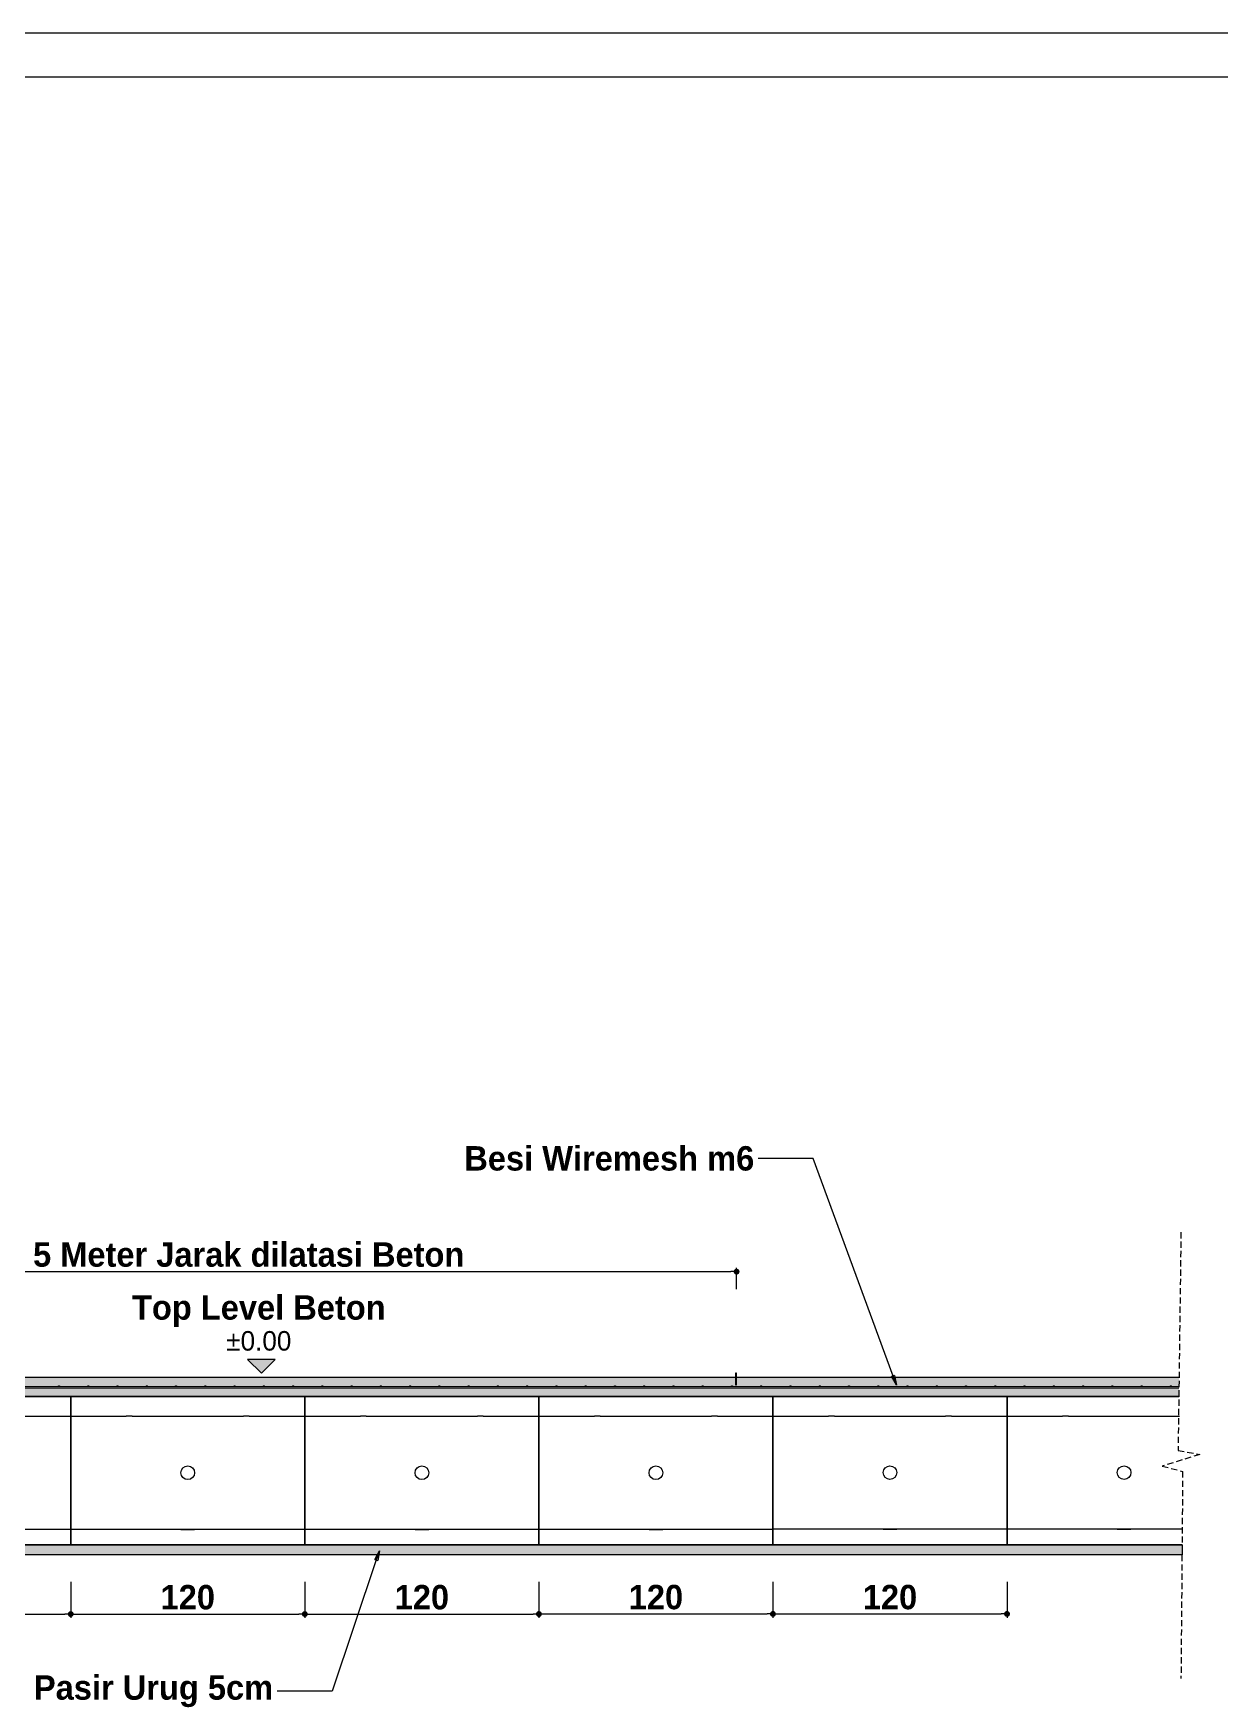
# Model space of a CAD drawing. Header units: centimetres. Extents: x -292707 to 138715, y -53922 to 66277.
# Drawn here: x 26896 to 27504, y -12524 to -11672 of the extents above; entities that cross this region are included whole.
import ezdxf
from ezdxf import colors
from ezdxf.entities.mleader import LeaderData, LeaderLine
from ezdxf.math import Vec2, Vec3
from ezdxf.xclip import XClip

# ---------------------------------------------------------------- set-up
doc = ezdxf.new("R2010")
doc.units = ezdxf.units.CM
doc.header["$XCLIPFRAME"] = 0
doc.linetypes.add('HIDDEN', pattern=[9.525, 6.35, -3.175])
for name, color, linetype in [('A-ALINE-2', 101, 'Continuous'), ('A-ALINE-3', 111, 'Continuous'), ('A-ALINE-4', 113, 'Continuous'), ('A-ALINE-7', 119, 'Continuous'), ('A-ANNOTATION', 144, 'Continuous'), ('A-DIM', 157, 'Continuous'), ('A-TEXT', 254, 'Continuous')]:
    doc.layers.add(name, color=color, linetype=linetype)
for name, color, linetype, lineweight, true_color in [('A-FILL-1', 250, 'Continuous', 0, 0x333333), ('A-FILL-2', 7, 'Continuous', 0, 0x4d4d4d), ('A-FILL-3', 7, 'Continuous', 0, 0x666666), ('A-FILL-4', 9, 'Continuous', 0, 0x808080), ('A-FILL-7', 7, 'Continuous', 0, 0xcccccc)]:
    doc.layers.add(name, color=color, linetype=linetype, lineweight=lineweight, true_color=true_color)
doc.styles.add('Scale 50', font='GOTHICB.TTF', dxfattribs={"height": 12.5})
doc.dimstyles.new('Scale 50', dxfattribs={"dimscale": 0, "dimtxt": 7.5, "dimasz": 3, "dimexe": 2, "dimexo": 2, "dimgap": 2, "dimtad": 1, "dimdec": 0, "dimtxsty": 'Scale 50', "dimblk": 'DOT', "dimcen": 2.5, "dimclrd": 256, "dimclre": 256, "dimclrt": 254, "dimadec": 0, "dimazin": 0, "dimtfac": 1, "dimtdec": 0, "dimtmove": 0, "dimatfit": 3, "dimldrblk": 'DOTSMALL', "dimfxl": 1, "dimtfillclr": 256, "dimlwd": -1, "dimlwe": -1, "dimarcsym": 0})

# ---------------------------------------------------------------- blocks, each defined once
blk = doc.blocks.new('hgfhgfh')
at = {"layer": 'A-ALINE-2', "ltscale": 0.14}
blk.add_arc((48104.3, -28947.44), 4890.17, 273.02311, 87.03654, dxfattribs=at)
at = {"layer": 'A-FILL-4', "ltscale": 0.14}
for radius, start, end in [(4890.17, 273.02311, 87.03654), (4885.17, 273.02465, 87.03502), (4763.17, 273.06315, 86.99728), (4758.17, 273.06476, 86.9957), (4636.17, 273.10483, 86.95642), (4631.17, 273.10651, 86.95478), (4509.17, 273.14826, 86.91385), (4504.17, 273.15001, 86.91213), (4377.17, 273.19539, 86.86765), (4382.17, 273.19357, 86.86944), (4250.17, 273.2428, 86.82118), (4255.17, 273.24089, 86.82305), (4123.17, 273.29237, 86.77258), (4128.17, 273.29038, 86.77454), (3996.17, 273.3443, 86.72169), (4001.17, 273.3422, 86.72374)]:
    blk.add_arc((48104.3, -28947.44), radius, start, end, dxfattribs=at)
blk = doc.blocks.new('A$Cee8faf8f')
at = {"layer": 'A-FILL-7'}
h = blk.add_hatch(color=256, dxfattribs=at)
h.dxf.hatch_style = 1
edge = h.paths.add_edge_path()
edge.add_arc((0.6, 0.6), 0.6, 0, 360)
at = {"layer": 'A-FILL-1', "ltscale": 0.25}
blk.add_circle((0.6, 0.6), 0.6, dxfattribs=at)
blk = doc.blocks.new('GFDFGGFDG')
at = {"ltscale": 0.25}
blk.add_lwpolyline([(14867.54, -12200.62), (14987.54, -12200.62), (14987.54, -12276.62), (14867.54, -12276.62)], close=True, dxfattribs=at)
at = {"layer": 'A-ALINE-3', "ltscale": 0.25}
blk.add_lwpolyline([(14867.54, -12276.62), (14987.54, -12276.62), (14987.54, -12268.62), (14867.54, -12268.62)], close=True, dxfattribs=at)
at = {"layer": 'A-FILL-2'}
for p, q in [((14867.54, -12200.62), (14870.54, -12200.62)), ((14867.54, -12210.62), (14867.54, -12200.62)), ((14896.04, -12200.62), (14870.54, -12200.62)), ((14899.04, -12200.62), (14896.04, -12200.62)), ((14924.54, -12200.62), (14899.04, -12200.62)), ((14924.54, -12200.62), (14927.54, -12200.62)), ((14927.54, -12200.62), (14930.54, -12200.62)), ((14956.04, -12200.62), (14930.54, -12200.62)), ((14959.04, -12200.62), (14956.04, -12200.62)), ((14984.54, -12200.62), (14959.04, -12200.62)), ((14984.54, -12200.62), (14987.54, -12200.62)), ((14987.54, -12200.62), (14987.54, -12210.62)), ((14867.54, -12210.62), (14870.54, -12210.62)), ((14867.54, -12210.62), (14867.54, -12260.62)), ((14870.54, -12210.62), (14896.04, -12210.62)), ((14899.04, -12210.62), (14896.04, -12210.62)), ((14899.04, -12210.62), (14924.54, -12210.62)), ((14924.54, -12210.62), (14927.54, -12210.62)), ((14927.54, -12210.62), (14930.54, -12210.62)), ((14930.54, -12210.62), (14956.04, -12210.62)), ((14959.04, -12210.62), (14956.04, -12210.62)), ((14959.04, -12210.62), (14984.54, -12210.62)), ((14984.54, -12210.62), (14987.54, -12210.62)), ((14987.54, -12210.62), (14987.54, -12260.62)), ((14867.54, -12268.62), (14867.54, -12260.62)), ((14987.54, -12268.62), (14987.54, -12260.62)), ((14867.54, -12268.62), (14867.54, -12269.62)), ((14924.04, -12268.62), (14867.54, -12268.62)), ((14867.54, -12269.62), (14867.54, -12276.62)), ((14924.04, -12268.62), (14931.04, -12268.62)), ((14987.54, -12268.62), (14931.04, -12268.62)), ((14987.54, -12269.62), (14987.54, -12268.62)), ((14987.54, -12269.62), (14987.54, -12276.62)), ((14867.54, -12276.62), (14987.54, -12276.62))]:
    blk.add_line(p, q, dxfattribs=at)
at = {"layer": 'A-FILL-2', "ltscale": 0.25}
blk.add_circle((14927.54, -12239.62), 3.5, dxfattribs=at)
blk = doc.blocks.new('jhgkjhkjhkjh')
at = {"layer": 'A-FILL-1', "ltscale": 0.25}
blk.add_lwpolyline([(-1286.61, 931.53), (-933.61, 931.53), (-933.61, 1218.53), (-1286.61, 1218.53)], close=True, dxfattribs=at)
at = {"layer": 'Defpoints'}
blk.add_lwpolyline([(-1296.61, 926.53), (-876.61, 926.53), (-876.61, 1223.53), (-1296.61, 1223.53)], close=True, dxfattribs=at)
blk = doc.blocks.new('A$Cb77c0ee4')
at = {"layer": 'A-ANNOTATION'}
h = blk.add_hatch(color=256, dxfattribs=at)
h.dxf.hatch_style = 1
h.paths.add_polyline_path([(3, 1.5), (0, 1.5), (1.5, 0)])
edge = h.paths.add_edge_path(flags=17)
edge.add_line((3, 1.5), (0, 1.5))
for points in [[(3, 1.5), (0, 1.5)], [(3, 1.5), (0, 1.5), (1.5, 0), (3, 1.5)]]:
    blk.add_lwpolyline(points, dxfattribs=at)
blk = doc.blocks.new('_Dot')
at = {"color": 0, "linetype": 'ByBlock', "lineweight": -2}
blk.add_line((-0.5, 0), (-1, 0), dxfattribs=at)
at = {"color": 0, "linetype": 'ByBlock', "const_width": 0.5}
blk.add_lwpolyline([(-0.25, 0, 1), (0.25, 0, 1)], format="xyb", close=True, dxfattribs=at)
blk = doc.blocks.new('*D946')
at = {"layer": 'A-DIM', "ltscale": 5, "transparency": 16777216}
for p, q in [((26795.15, -12466), (26795.15, -12484.46)), ((26915.15, -12466), (26915.15, -12484.46)), ((26798.15, -12482.46), (26912.15, -12482.46))]:
    blk.add_line(p, q, dxfattribs=at)
at = {"layer": 'Defpoints', "color": 0, "ltscale": 5, "transparency": 16777216}
for p in [(26795.15, -12464), (26915.15, -12464), (26915.15, -12482.46)]:
    blk.add_point(p, dxfattribs=at)
at = {"layer": 'A-DIM', "ltscale": 5, "transparency": 16777216, "xscale": 3, "yscale": 3, "zscale": 3, "rotation": 180}
blk.add_blockref('_Dot', (26795.15, -12482.46), dxfattribs=at)
at = {"layer": 'A-DIM', "ltscale": 5, "transparency": 16777216, "xscale": 3, "yscale": 3, "zscale": 3}
blk.add_blockref('_Dot', (26915.15, -12482.46), dxfattribs=at)
at = {"layer": 'A-DIM', "color": 254, "ltscale": 5, "transparency": 16777216, "insert": (26855.15, -12473.89), "char_height": 12.5, "attachment_point": 5, "style": 'Scale 50'}
blk.add_mtext('120', dxfattribs=at)
blk = doc.blocks.new('_DotSmall')
at = {"color": 0, "linetype": 'ByBlock', "const_width": 0.5}
blk.add_lwpolyline([(-0.0625, 0, 1), (0.0625, 0, 1)], format="xyb", close=True, dxfattribs=at)
blk = doc.blocks.new('*D947')
at = {"layer": 'A-DIM', "ltscale": 5, "transparency": 16777216}
for p, q in [((26915.15, -12466), (26915.15, -12484.46)), ((27035.15, -12466), (27035.15, -12484.46)), ((26918.15, -12482.46), (27032.15, -12482.46))]:
    blk.add_line(p, q, dxfattribs=at)
at = {"layer": 'Defpoints', "color": 0, "ltscale": 5, "transparency": 16777216}
for p in [(26915.15, -12464), (27035.15, -12464), (27035.15, -12482.46)]:
    blk.add_point(p, dxfattribs=at)
at = {"layer": 'A-DIM', "ltscale": 5, "transparency": 16777216, "xscale": 3, "yscale": 3, "zscale": 3, "rotation": 180}
blk.add_blockref('_Dot', (26915.15, -12482.46), dxfattribs=at)
at = {"layer": 'A-DIM', "ltscale": 5, "transparency": 16777216, "xscale": 3, "yscale": 3, "zscale": 3}
blk.add_blockref('_Dot', (27035.15, -12482.46), dxfattribs=at)
at = {"layer": 'A-DIM', "color": 254, "ltscale": 5, "transparency": 16777216, "insert": (26975.15, -12473.89), "char_height": 12.5, "attachment_point": 5, "style": 'Scale 50'}
blk.add_mtext('120', dxfattribs=at)
blk = doc.blocks.new('*D948')
at = {"layer": 'A-DIM', "ltscale": 5, "transparency": 16777216}
for p, q in [((27035.15, -12466), (27035.15, -12484.46)), ((27155.15, -12466), (27155.15, -12484.46)), ((27038.15, -12482.46), (27152.15, -12482.46))]:
    blk.add_line(p, q, dxfattribs=at)
at = {"layer": 'Defpoints', "color": 0, "ltscale": 5, "transparency": 16777216}
for p in [(27035.15, -12464), (27155.15, -12464), (27155.15, -12482.46)]:
    blk.add_point(p, dxfattribs=at)
at = {"layer": 'A-DIM', "ltscale": 5, "transparency": 16777216, "xscale": 3, "yscale": 3, "zscale": 3, "rotation": 180}
blk.add_blockref('_Dot', (27035.15, -12482.46), dxfattribs=at)
at = {"layer": 'A-DIM', "ltscale": 5, "transparency": 16777216, "xscale": 3, "yscale": 3, "zscale": 3}
blk.add_blockref('_Dot', (27155.15, -12482.46), dxfattribs=at)
at = {"layer": 'A-DIM', "color": 254, "ltscale": 5, "transparency": 16777216, "insert": (27095.15, -12473.89), "char_height": 12.5, "attachment_point": 5, "style": 'Scale 50'}
blk.add_mtext('120', dxfattribs=at)
blk = doc.blocks.new('*D949')
at = {"layer": 'A-DIM', "ltscale": 5, "transparency": 16777216}
for p, q in [((27155.15, -12465.94), (27155.15, -12484.4)), ((27275.15, -12465.94), (27275.15, -12484.4)), ((27158.15, -12482.4), (27272.15, -12482.4))]:
    blk.add_line(p, q, dxfattribs=at)
at = {"layer": 'Defpoints', "color": 0, "ltscale": 5, "transparency": 16777216}
for p in [(27155.15, -12463.94), (27275.15, -12463.94), (27275.15, -12482.4)]:
    blk.add_point(p, dxfattribs=at)
at = {"layer": 'A-DIM', "ltscale": 5, "transparency": 16777216, "xscale": 3, "yscale": 3, "zscale": 3, "rotation": 180}
blk.add_blockref('_Dot', (27155.15, -12482.4), dxfattribs=at)
at = {"layer": 'A-DIM', "ltscale": 5, "transparency": 16777216, "xscale": 3, "yscale": 3, "zscale": 3}
blk.add_blockref('_Dot', (27275.15, -12482.4), dxfattribs=at)
at = {"layer": 'A-DIM', "color": 254, "ltscale": 5, "transparency": 16777216, "insert": (27215.15, -12473.83), "char_height": 12.5, "attachment_point": 5, "style": 'Scale 50'}
blk.add_mtext('120', dxfattribs=at)
blk = doc.blocks.new('*D950')
at = {"layer": 'A-DIM', "ltscale": 5, "transparency": 16777216}
for p, q in [((27275.15, -12465.94), (27275.15, -12484.4)), ((27395.15, -12465.94), (27395.15, -12484.4)), ((27278.15, -12482.4), (27392.15, -12482.4))]:
    blk.add_line(p, q, dxfattribs=at)
at = {"layer": 'Defpoints', "color": 0, "ltscale": 5, "transparency": 16777216}
for p in [(27275.15, -12463.94), (27395.15, -12463.94), (27395.15, -12482.4)]:
    blk.add_point(p, dxfattribs=at)
at = {"layer": 'A-DIM', "ltscale": 5, "transparency": 16777216, "xscale": 3, "yscale": 3, "zscale": 3, "rotation": 180}
blk.add_blockref('_Dot', (27275.15, -12482.4), dxfattribs=at)
at = {"layer": 'A-DIM', "ltscale": 5, "transparency": 16777216, "xscale": 3, "yscale": 3, "zscale": 3}
blk.add_blockref('_Dot', (27395.15, -12482.4), dxfattribs=at)
at = {"layer": 'A-DIM', "color": 254, "ltscale": 5, "transparency": 16777216, "insert": (27335.15, -12473.83), "char_height": 12.5, "attachment_point": 5, "style": 'Scale 50'}
blk.add_mtext('120', dxfattribs=at)
blk = doc.blocks.new('*D952')
at = {"layer": 'A-DIM', "ltscale": 5, "transparency": 16777216}
for p, q in [((26756.26, -12315.91), (26756.26, -12304.95)), ((27256.51, -12315.91), (27256.51, -12304.95)), ((26759.26, -12306.95), (27253.51, -12306.95))]:
    blk.add_line(p, q, dxfattribs=at)
at = {"layer": 'Defpoints', "color": 0, "ltscale": 5, "transparency": 16777216}
for p in [(27256.51, -12306.95), (26756.26, -12317.91), (27256.51, -12317.91)]:
    blk.add_point(p, dxfattribs=at)
at = {"layer": 'A-DIM', "ltscale": 5, "transparency": 16777216, "xscale": 3, "yscale": 3, "zscale": 3, "rotation": 180}
blk.add_blockref('_Dot', (26756.26, -12306.95), dxfattribs=at)
at = {"layer": 'A-DIM', "ltscale": 5, "transparency": 16777216, "xscale": 3, "yscale": 3, "zscale": 3}
blk.add_blockref('_Dot', (27256.51, -12306.95), dxfattribs=at)
at = {"layer": 'A-DIM', "color": 254, "ltscale": 5, "transparency": 16777216, "insert": (27006.38, -12298.27), "char_height": 12.5, "width": 292.5597, "attachment_point": 5, "style": 'Scale 50'}
blk.add_mtext('5 Meter Jarak dilatasi Beton', dxfattribs=at)
blk = doc.blocks.new('_Closed')
at = {"color": 0, "linetype": 'ByBlock', "lineweight": -2}
for p, q in [((-1, 0.17), (0, 0)), ((-1, 0.17), (-1, -0.17)), ((0, 0), (-1, -0.17)), ((0, 0), (-1, 0))]:
    blk.add_line(p, q, dxfattribs=at)

msp = doc.modelspace()

# ---------------------------------------------------------------- hatches: boundary and pattern name
h = msp.add_hatch()
h.set_pattern_fill('AR-SAND', color=256, scale=0.05)
h.set_pattern_definition([(37.5, (11340, -1e-11), (-0.08000156, 2.44706619), [0, -1.9304, 0, -2.159, 0, -2.06375]), (7.5, (11340, -1e-11), (2.2476164, 3.5841255), [0, -1.0414, 0, -1.7399, 0, -0.66675]), (327.5, (11338.438, -1e-11), (3.95496185, 0.00718592), [0, -0.635, 0, -2.286, 0, -2.9845]), (317.5, (11338.438, -1e-11), (3.81778226, 1.1146466), [0, -0.3175, 0, -1.4986, 0, -1.7145])])
h.paths.add_polyline_path([(26115.78, -12447.03), (26174.26, -12447.03), (26177.02, -12447.03), (27484.88, -12446.97), (27484.86, -12452.07), (26113.02, -12452.03), (26113.02, -12447.03)])
at = {"layer": 'A-FILL-2'}
h = msp.add_hatch(color=256, dxfattribs=at)
h.dxf.hatch_style = 1
h.paths.add_polyline_path([(27256.01, -12365.03), (27256.51, -12365.03), (27256.51, -12359.03), (27256.01, -12359.03)])
at = {"layer": 'A-FILL-3', "ltscale": 0.25}
h = msp.add_hatch(dxfattribs=at)
h.set_pattern_fill('AR-CONC', color=256, scale=0.09)
h.set_pattern_definition([(50, (-23644.906, 28055.769), (16.3966202, -1.4345177), [1.7145, -18.8595]), (355, (-23644.906, 28055.77), (-3.171908, 17.195116), [1.3716, -15.0876526]), (100.451445, (-23643.54, 28055.65), (13.2247122, 15.7605977), [1.457101, -16.028122]), (46.1842, (-23644.906, 28060.341), (24.3971137, -3.7838095), [2.57175, -28.28925]), (96.635558, (-23642.873, 28060.026), (21.366372, 22.268351), [2.185652, -24.042205]), (351.18415, (-23644.906, 28060.34), (21.366372, 22.268351), [2.057397, -22.631376]), (21, (-23642.62, 28059.198), (13.6452952, -9.2038678), [1.7145, -18.8595]), (326, (-23642.62, 28059.198), (5.5621826, 16.576917), [1.3716, -15.0876]), (71.451445, (-23641.483, 28058.431), (19.2074777, 7.3730492), [1.457101, -16.0280944]), (37.5, (-23644.906, 28055.769), (0.2779743, 7.6099535), [0, -14.90472, 0, -15.3162, 0, -15.14475]), (7.5, (-23644.906, 28055.769), (6.0137696, 9.0162517), [0, -8.73252, 0, -14.56182, 0, -5.77215]), (327.5, (-23650.004, 28055.769), (12.20315357, -0.51558696), [0, -5.715, 0, -17.8308, 0, -23.6601]), (317.5, (-23652.29, 28055.769), (13.3316263, 2.2883842), [0, -7.4295, 0, -11.84148, 0, -16.8021])])
h.paths.add_polyline_path([(27483.21, -12371.03), (27483.37, -12361.03), (26111.51, -12361.03), (26111.35, -12371.03)])
at = {"layer": 'A-FILL-7'}
h = msp.add_hatch(color=256, dxfattribs=at)
h.dxf.hatch_style = 1
h.paths.add_polyline_path([(27483.27, -12366.53), (27483.28, -12366.02), (26111.42, -12366.03), (26111.41, -12366.63)])

# ---------------------------------------------------------------- linework, layer by layer
at = {"ltscale": 0.25}
msp.add_lwpolyline([(27484.88, -12446.97), (27395.15, -12446.97), (27395.15, -12370.97), (27483.21, -12370.97)], dxfattribs=at)
at = {"layer": 'A-ALINE-3', "ltscale": 0.25}
msp.add_lwpolyline([(27484.94, -12438.97), (27395.15, -12438.97), (27395.15, -12446.97), (27484.88, -12446.97)], dxfattribs=at)
at = {"layer": 'A-ALINE-4', "ltscale": 0.25}
msp.add_lwpolyline([(26115.78, -12447.03), (26174.26, -12447.03), (26177.02, -12447.03), (27484.88, -12446.97), (27484.86, -12452.07), (26113.02, -12452.03), (26113.02, -12447.03), (26115.78, -12447.03)], dxfattribs=at)
at = {"layer": 'A-ALINE-7', "ltscale": 5}
msp.add_lwpolyline([(27256.01, -12365.03), (27256.51, -12365.03), (27256.51, -12359.03), (27256.01, -12359.03)], close=True, dxfattribs=at)
at = {"layer": 'A-FILL-2'}
for p, q in [((27395.15, -12370.97), (27398.15, -12370.97)), ((27395.15, -12380.97), (27395.15, -12370.97)), ((27423.65, -12370.97), (27398.15, -12370.97)), ((27426.65, -12370.97), (27423.65, -12370.97)), ((27452.15, -12370.97), (27426.65, -12370.97)), ((27452.15, -12370.97), (27455.15, -12370.97)), ((27455.15, -12370.97), (27458.15, -12370.97)), ((27483.65, -12370.97), (27458.15, -12370.97)), ((27395.15, -12380.97), (27398.15, -12380.97)), ((27395.15, -12380.97), (27395.15, -12430.97)), ((27398.15, -12380.97), (27423.65, -12380.97)), ((27426.65, -12380.97), (27423.65, -12380.97)), ((27426.65, -12380.97), (27452.15, -12380.97)), ((27452.15, -12380.97), (27455.15, -12380.97)), ((27455.15, -12380.97), (27458.15, -12380.97)), ((27458.15, -12380.97), (27483.65, -12380.97)), ((27395.15, -12438.97), (27395.15, -12430.97)), ((27395.15, -12438.97), (27395.15, -12439.97)), ((27451.65, -12438.97), (27395.15, -12438.97)), ((27395.15, -12439.97), (27395.15, -12446.97)), ((27451.65, -12438.97), (27458.65, -12438.97)), ((27484.94, -12438.97), (27458.65, -12438.97)), ((27395.15, -12446.97), (27484.88, -12446.97))]:
    msp.add_line(p, q, dxfattribs=at)
at = {"layer": 'A-FILL-2', "ltscale": 0.25}
msp.add_circle((27455.15, -12409.97), 3.5, dxfattribs=at)
at = {"layer": 'A-TEXT', "linetype": 'HIDDEN', "ltscale": 0.5}
msp.add_lwpolyline([(27484.32, -12286.8), (27482.85, -12398.65), (27493.97, -12400.65), (27474.75, -12406.58), (27485.19, -12409.35), (27484.32, -12515.52)], dxfattribs=at)
at = {"layer": 'A-TEXT', "ltscale": 0.25}
for points in [[(26111.51, -12361.03), (27483.37, -12361.03)], [(27483.21, -12370.93), (26111.35, -12371.03)], [(27483.21, -12370.93), (26111.35, -12371.03)], [(26111.41, -12366.63), (27483.27, -12366.53)], [(27483.28, -12366.02), (26111.42, -12366.03)]]:
    msp.add_lwpolyline(points, dxfattribs=at)

# ---------------------------------------------------------------- block references
ref = msp.add_blockref('hgfhgfh', (-24061.32, 21207.34))
XClip(ref).set_block_clipping_path([(50808.1648809855, -31290.4213153547), (51719.5727609521, -28947.4361751758), (53151.4715442315, -28947.4361751758), (52338.9494050611, -32618.7586975076)])
at = {"ltscale": 0.25, "xscale": 4.711602529588466, "yscale": 4.711602529588466, "zscale": 4.711602529588466}
msp.add_blockref('A$Cb77c0ee4', (27005.81, -12359.03), dxfattribs=at)
for p in [(11927.61, -170.41), (12047.61, -170.41), (12167.61, -170.41), (12287.61, -170.41), (12407.61, -170.35)]:
    msp.add_blockref('GFDFGGFDG', p)
at = {"layer": 'A-ALINE-7', "ltscale": 0.25, "xscale": 0.4999999999995392, "yscale": 0.4999999999995392, "zscale": 0.4999999999995392}
for p in [(26908.85, -12366.03), (26923.85, -12366.03), (26938.85, -12366.03), (26953.85, -12366.03), (26968.85, -12366.03), (26983.85, -12366.03), (26998.85, -12366.03), (27013.85, -12366.03), (27028.85, -12366.03), (27043.85, -12366.03), (27058.85, -12366.03), (27073.85, -12366.03), (27088.85, -12366.03), (27103.85, -12366.03), (27118.85, -12366.03), (27133.85, -12366.03), (27148.85, -12366.03), (27163.85, -12366.03), (27178.85, -12366.03), (27193.85, -12366.03), (27208.85, -12366.03), (27223.85, -12366.03), (27238.85, -12366.03), (27253.85, -12366.03), (27268.85, -12366.03), (27283.85, -12366.03), (27298.85, -12366.03), (27313.85, -12366.03), (27328.85, -12366.03), (27343.85, -12366.03), (27358.85, -12366.03), (27373.85, -12366.03), (27388.85, -12366.03), (27403.85, -12366.03), (27418.85, -12366.03), (27433.85, -12366.03), (27448.85, -12366.03), (27463.85, -12366.03), (27478.85, -12366.03)]:
    msp.add_blockref('A$Cee8faf8f', p, dxfattribs=at)
at = {"layer": 'A-TEXT', "xscale": 4.5, "yscale": 4.5, "zscale": 4.5}
msp.add_blockref('jhgkjhkjhkjh', (31779.98, -17178.1), dxfattribs=at)

# ---------------------------------------------------------------- texts
at = {"ltscale": 0.25, "attachment_point": 5, "style": 'Scale 50'}
for s, insert, char_height in [('Top Level Beton', (27011.58, -12327.2), 12.5), ('{\\fCentury Gothic|b0|i0|c0|p34;%%P0.00}', (27011.58, -12342.49), 10)]:
    msp.add_mtext_dynamic_manual_height_columns(s, width=146.541, gutter_width=62.5, heights=[0], dxfattribs=dict(at, insert=insert, char_height=char_height))

# ---------------------------------------------------------------- dimensions: what is measured, and where the dimension line sits
at = {"layer": 'A-DIM', "ltscale": 5}
dim = msp.add_linear_dim(base=(27256.51, -12306.95), p1=(26756.26, -12317.91), p2=(27256.51, -12317.91), text='5 Meter Jarak dilatasi Beton', dimstyle='Scale 50', override={"dimscale": 1}, dxfattribs=at)
dim.commit()
dim.dimension.update_dxf_attribs({"geometry": '*D952', "text_midpoint": (27006.38, -12298.27)})
for base, p1, p2, picture, middle in [((26915.15, -12482.46), (26795.15, -12464), (26915.15, -12464), '*D946', (26855.15, -12473.89)), ((27035.15, -12482.46), (26915.15, -12464), (27035.15, -12464), '*D947', (26975.15, -12473.89)), ((27155.15, -12482.46), (27035.15, -12464), (27155.15, -12464), '*D948', (27095.15, -12473.89)), ((27275.15, -12482.4), (27155.15, -12463.94), (27275.15, -12463.94), '*D949', (27215.15, -12473.83)), ((27395.15, -12482.4), (27275.15, -12463.94), (27395.15, -12463.94), '*D950', (27335.15, -12473.83))]:
    dim = msp.add_linear_dim(base=base, p1=p1, p2=p2, dimstyle='Scale 50', override={"dimscale": 1, "dimtmove": 1}, dxfattribs=at)
    dim.commit()
    dim.dimension.update_dxf_attribs({"geometry": picture, "text_midpoint": middle})

# ---------------------------------------------------------------- leaders
at = {"ltscale": 0.25}
ml = msp.add_multileader_mtext('Standard', dxfattribs=at)
ml.set_content('{\\C256;Besi Wiremesh m6}', color=254, style='Scale 50')
ml.set_leader_properties(color=256, linetype='ByLayer', lineweight=-1)
ml.set_arrow_properties(name='CLOSED')
ml.build(insert=Vec2(0, 0))
ml.multileader.update_dxf_attribs({"dogleg_length": 29.3, "arrow_head_size": 5})
ctx = ml.context
ctx.base_point, ctx.char_height, ctx.arrow_head_size, ctx.plane_origin = Vec3(27114.91, -12249.04), 12.5, 5, Vec3(27338.46, -12365.18)
notes = []
notes.append((ctx, [(0, (1, 1, 0), (27295.73, -12249.04), (-1, 0), 28.24, [(0, [(27338.46, -12365.16)], 0, [])])]))
ctx.mtext.insert, ctx.mtext.flow_direction = Vec3(27116.91, -12242.64), 5
ml = msp.add_multileader_mtext('Standard', dxfattribs=at)
ml.set_content('Pasir Urug 5cm', color=254, style='Scale 50')
ml.set_leader_properties(color=256, linetype='ByLayer', lineweight=-1)
ml.set_arrow_properties(name='CLOSED')
ml.build(insert=Vec2(0, 0))
ml.multileader.update_dxf_attribs({"dogleg_length": 29.3, "arrow_head_size": 5})
ctx = ml.context
ctx.base_point, ctx.char_height, ctx.arrow_head_size, ctx.plane_origin = Vec3(26895.11, -12521.91), 12.5, 5, Vec3(27073.38, -12449.96)
ctx.text_align_type = 2
notes.append((ctx, [(0, (1, 1, 0), (27049.15, -12521.91), (-1, 0), 28.24, [(0, [(27073.38, -12449.98)], 0, [])])]))
ctx.mtext.insert, ctx.mtext.alignment, ctx.mtext.flow_direction = Vec3(27018.91, -12513.85), 3, 5
for ctx, leaders in notes:
    for number, flags, end, landing, length, lines in leaders:
        leader = LeaderData()
        leader.index, (leader.has_last_leader_line, leader.has_dogleg_vector, leader.attachment_direction) = number, flags
        leader.last_leader_point, leader.dogleg_vector, leader.dogleg_length = Vec3(end), Vec3(landing), length
        for number, points, colour, breaks in lines:
            line = LeaderLine()
            line.index, line.vertices, line.color, line.breaks = number, Vec3.list(points), colors.encode_raw_color(colour), breaks
            leader.lines.append(line)
        ctx.leaders.append(leader)

doc.saveas('drawing.dxf')
